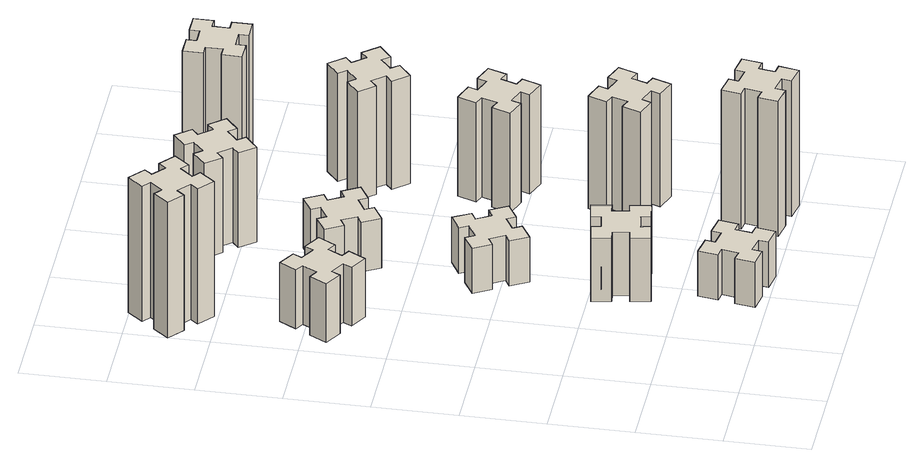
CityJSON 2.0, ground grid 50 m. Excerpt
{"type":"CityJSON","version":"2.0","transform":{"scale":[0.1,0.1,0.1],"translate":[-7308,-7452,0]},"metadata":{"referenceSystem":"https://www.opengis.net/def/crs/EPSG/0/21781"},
"CityObjects":{
"building1":{"type":"Building","attributes":{"class":"1000","function":"1000","usage":"1000","yearOfConstruction":2016,"roofType":"1000","measuredHeight":39,"storeysAboveGround":30,"storeysBelowGround":0},"geometry":[{"type":"Solid","lod":"1","boundaries":[[[[0,1,2,3,4,5,6,7,8,9,10,11,12,13,14,15,16,17,18,19]],[[17,16,20,21]],[[16,15,22,20]],[[15,14,23,22]],[[14,13,24,23]],[[13,12,25,24]],[[12,11,26,25]],[[11,10,27,26]],[[10,9,28,27]],[[9,8,29,28]],[[8,7,30,29]],[[7,6,31,30]],[[6,5,32,31]],[[5,4,33,32]],[[4,3,34,33]],[[3,2,35,34]],[[2,1,36,35]],[[1,0,37,36]],[[0,19,38,37]],[[19,18,39,38]],[[18,17,21,39]],[[24,25,26,27,28,29,30,31,32,33,34,35,36,37,38,39,21,20,22,23]]]]}]},
"building2":{"type":"Building","attributes":{"class":"1000","function":"1000","usage":"1000","yearOfConstruction":2016,"roofType":"1000","measuredHeight":30,"storeysAboveGround":30,"storeysBelowGround":0},"geometry":[{"type":"Solid","lod":"1","boundaries":[[[[40,41,42,43,44,45,46,47,48,49,50,51,52,53,54,55,56,57,58,59]],[[57,56,60,61]],[[56,55,62,60]],[[55,54,63,62]],[[54,53,64,63]],[[53,52,65,64]],[[52,51,66,65]],[[51,50,67,66]],[[50,49,68,67]],[[49,48,69,68]],[[48,47,70,69]],[[47,46,71,70]],[[46,45,72,71]],[[45,44,73,72]],[[44,43,74,73]],[[43,42,75,74]],[[42,41,76,75]],[[41,40,77,76]],[[40,59,78,77]],[[59,58,79,78]],[[58,57,61,79]],[[64,65,66,67,68,69,70,71,72,73,74,75,76,77,78,79,61,60,62,63]]]]}]},
"building3":{"type":"Building","attributes":{"class":"1000","function":"1000","usage":"1000","yearOfConstruction":2016,"roofType":"1000","measuredHeight":90,"storeysAboveGround":30,"storeysBelowGround":0},"geometry":[{"type":"Solid","lod":"1","boundaries":[[[[80,81,82,83,84,85,86,87,88,89,90,91,92,93,94,95,96,97,98,99]],[[97,96,100,101]],[[96,95,102,100]],[[95,94,103,102]],[[94,93,104,103]],[[93,92,105,104]],[[92,91,106,105]],[[91,90,107,106]],[[90,89,108,107]],[[89,88,109,108]],[[88,87,110,109]],[[87,86,111,110]],[[86,85,112,111]],[[85,84,113,112]],[[84,83,114,113]],[[83,82,115,114]],[[82,81,116,115]],[[81,80,117,116]],[[80,99,118,117]],[[99,98,119,118]],[[98,97,101,119]],[[104,105,106,107,108,109,110,111,112,113,114,115,116,117,118,119,101,100,102,103]]]]}]},
"building4":{"type":"Building","attributes":{"class":"1000","function":"1000","usage":"1000","yearOfConstruction":2016,"roofType":"1000","measuredHeight":42,"storeysAboveGround":30,"storeysBelowGround":0},"geometry":[{"type":"Solid","lod":"1","boundaries":[[[[120,121,122,123,124,125,126,127,128,129,130,131,132,133,134,135,136,137,138,139]],[[137,136,140,141]],[[136,135,142,140]],[[135,134,143,142]],[[134,133,144,143]],[[133,132,145,144]],[[132,131,146,145]],[[131,130,147,146]],[[130,129,148,147]],[[129,128,149,148]],[[128,127,150,149]],[[127,126,151,150]],[[126,125,152,151]],[[125,124,153,152]],[[124,123,154,153]],[[123,122,155,154]],[[122,121,156,155]],[[121,120,157,156]],[[120,139,158,157]],[[139,138,159,158]],[[138,137,141,159]],[[144,145,146,147,148,149,150,151,152,153,154,155,156,157,158,159,141,140,142,143]]]]}]},
"building5":{"type":"Building","attributes":{"class":"1000","function":"1000","usage":"1000","yearOfConstruction":2016,"roofType":"1000","measuredHeight":30,"storeysAboveGround":30,"storeysBelowGround":0},"geometry":[{"type":"Solid","lod":"1","boundaries":[[[[160,161,162,163,164,165,166,167,168,169,170,171,172,173,174,175,176,177,178,179]],[[177,176,180,181]],[[176,175,182,180]],[[175,174,183,182]],[[174,173,184,183]],[[173,172,185,184]],[[172,171,186,185]],[[171,170,187,186]],[[170,169,188,187]],[[169,168,189,188]],[[168,167,190,189]],[[167,166,191,190]],[[166,165,192,191]],[[165,164,193,192]],[[164,163,194,193]],[[163,162,195,194]],[[162,161,196,195]],[[161,160,197,196]],[[160,179,198,197]],[[179,178,199,198]],[[178,177,181,199]],[[184,185,186,187,188,189,190,191,192,193,194,195,196,197,198,199,181,180,182,183]]]]}]},
"building6":{"type":"Building","attributes":{"class":"1000","function":"1000","usage":"1000","yearOfConstruction":2016,"roofType":"1000","measuredHeight":33,"storeysAboveGround":30,"storeysBelowGround":0},"geometry":[{"type":"Solid","lod":"1","boundaries":[[[[200,201,202,203,204,205,206,207,208,209,210,211,212,213,214,215,216,217,218,219]],[[217,216,220,221]],[[216,215,222,220]],[[215,214,223,222]],[[214,213,224,223]],[[213,212,225,224]],[[212,211,226,225]],[[211,210,227,226]],[[210,209,228,227]],[[209,208,229,228]],[[208,207,230,229]],[[207,206,231,230]],[[206,205,232,231]],[[205,204,233,232]],[[204,203,234,233]],[[203,202,235,234]],[[202,201,236,235]],[[201,200,237,236]],[[200,219,238,237]],[[219,218,239,238]],[[218,217,221,239]],[[224,225,226,227,228,229,230,231,232,233,234,235,236,237,238,239,221,220,222,223]]]]}]},
"building7":{"type":"Building","attributes":{"class":"1000","function":"1000","usage":"1000","yearOfConstruction":2016,"roofType":"1000","measuredHeight":90,"storeysAboveGround":30,"storeysBelowGround":0},"geometry":[{"type":"Solid","lod":"1","boundaries":[[[[240,241,242,243,244,245,246,247,248,249,250,251,252,253,254,255,256,257,258,259]],[[257,256,260,261]],[[256,255,262,260]],[[255,254,263,262]],[[254,253,264,263]],[[253,252,265,264]],[[252,251,266,265]],[[251,250,267,266]],[[250,249,268,267]],[[249,248,269,268]],[[248,247,270,269]],[[247,246,271,270]],[[246,245,272,271]],[[245,244,273,272]],[[244,243,274,273]],[[243,242,275,274]],[[242,241,276,275]],[[241,240,277,276]],[[240,259,278,277]],[[259,258,279,278]],[[258,257,261,279]],[[264,265,266,267,268,269,270,271,272,273,274,275,276,277,278,279,261,260,262,263]]]]}]},
"building8":{"type":"Building","attributes":{"class":"1000","function":"1000","usage":"1000","yearOfConstruction":2016,"roofType":"1000","measuredHeight":63,"storeysAboveGround":30,"storeysBelowGround":0},"geometry":[{"type":"Solid","lod":"1","boundaries":[[[[280,281,282,283,284,285,286,287,288,289,290,291,292,293,294,295,296,297,298,299]],[[297,296,300,301]],[[296,295,302,300]],[[295,294,303,302]],[[294,293,304,303]],[[293,292,305,304]],[[292,291,306,305]],[[291,290,307,306]],[[290,289,308,307]],[[289,288,309,308]],[[288,287,310,309]],[[287,286,311,310]],[[286,285,312,311]],[[285,284,313,312]],[[284,283,314,313]],[[283,282,315,314]],[[282,281,316,315]],[[281,280,317,316]],[[280,299,318,317]],[[299,298,319,318]],[[298,297,301,319]],[[304,305,306,307,308,309,310,311,312,313,314,315,316,317,318,319,301,300,302,303]]]]}]},
"building9":{"type":"Building","attributes":{"class":"1000","function":"1000","usage":"1000","yearOfConstruction":2016,"roofType":"1000","measuredHeight":75,"storeysAboveGround":30,"storeysBelowGround":0},"geometry":[{"type":"Solid","lod":"1","boundaries":[[[[320,321,322,323,324,325,326,327,328,329,330,331,332,333,334,335,336,337,338,339]],[[337,336,340,341]],[[336,335,342,340]],[[335,334,343,342]],[[334,333,344,343]],[[333,332,345,344]],[[332,331,346,345]],[[331,330,347,346]],[[330,329,348,347]],[[329,328,349,348]],[[328,327,350,349]],[[327,326,351,350]],[[326,325,352,351]],[[325,324,353,352]],[[324,323,354,353]],[[323,322,355,354]],[[322,321,356,355]],[[321,320,357,356]],[[320,339,358,357]],[[339,338,359,358]],[[338,337,341,359]],[[344,345,346,347,348,349,350,351,352,353,354,355,356,357,358,359,341,340,342,343]]]]}]},
"building10":{"type":"Building","attributes":{"class":"1000","function":"1000","usage":"1000","yearOfConstruction":2016,"roofType":"1000","measuredHeight":66,"storeysAboveGround":30,"storeysBelowGround":0},"geometry":[{"type":"Solid","lod":"1","boundaries":[[[[360,361,362,363,364,365,366,367,368,369,370,371,372,373,374,375,376,377,378,379]],[[377,376,380,381]],[[376,375,382,380]],[[375,374,383,382]],[[374,373,384,383]],[[373,372,385,384]],[[372,371,386,385]],[[371,370,387,386]],[[370,369,388,387]],[[369,368,389,388]],[[368,367,390,389]],[[367,366,391,390]],[[366,365,392,391]],[[365,364,393,392]],[[364,363,394,393]],[[363,362,395,394]],[[362,361,396,395]],[[361,360,397,396]],[[360,379,398,397]],[[379,378,399,398]],[[378,377,381,399]],[[384,385,386,387,388,389,390,391,392,393,394,395,396,397,398,399,381,380,382,383]]]]}]},
"building11":{"type":"Building","attributes":{"class":"1000","function":"1000","usage":"1000","yearOfConstruction":2016,"roofType":"1000","measuredHeight":72,"storeysAboveGround":30,"storeysBelowGround":0},"geometry":[{"type":"Solid","lod":"1","boundaries":[[[[400,401,402,403,404,405,406,407,408,409,410,411,412,413,414,415,416,417,418,419]],[[417,416,420,421]],[[416,415,422,420]],[[415,414,423,422]],[[414,413,424,423]],[[413,412,425,424]],[[412,411,426,425]],[[411,410,427,426]],[[410,409,428,427]],[[409,408,429,428]],[[408,407,430,429]],[[407,406,431,430]],[[406,405,432,431]],[[405,404,433,432]],[[404,403,434,433]],[[403,402,435,434]],[[402,401,436,435]],[[401,400,437,436]],[[400,419,438,437]],[[419,418,439,438]],[[418,417,421,439]],[[424,425,426,427,428,429,430,431,432,433,434,435,436,437,438,439,421,420,422,423]]]]}]},
"building12":{"type":"Building","attributes":{"class":"1000","function":"1000","usage":"1000","yearOfConstruction":2016,"roofType":"1000","measuredHeight":90,"storeysAboveGround":30,"storeysBelowGround":0},"geometry":[{"type":"Solid","lod":"1","boundaries":[[[[440,441,442,443,444,445,446,447,448,449,450,451,452,453,454,455,456,457,458,459]],[[457,456,460,461]],[[456,455,462,460]],[[455,454,463,462]],[[454,453,464,463]],[[453,452,465,464]],[[452,451,466,465]],[[451,450,467,466]],[[450,449,468,467]],[[449,448,469,468]],[[448,447,470,469]],[[447,446,471,470]],[[446,445,472,471]],[[445,444,473,472]],[[444,443,474,473]],[[443,442,475,474]],[[442,441,476,475]],[[441,440,477,476]],[[440,459,478,477]],[[459,458,479,478]],[[458,457,461,479]],[[464,465,466,467,468,469,470,471,472,473,474,475,476,477,478,479,461,460,462,463]]]]}]}
},
"vertices":[
[416,2327,0],[466,2414,0],[518,2384,0],[578,2488,0],[474,2548,0],[444,2496,0],[357,2546,0],[387,2598,0],[283,2658,0],[223,2554,0],[275,2524,0],[225,2437,0],[173,2467,0],[113,2363,0],[217,2303,0],[247,2355,0],[334,2305,0],[304,2253,0],[408,2193,0],[468,2297,0],[334,2305,390],[304,2253,390],[247,2355,390],[217,2303,390],[113,2363,390],[173,2467,390],[225,2437,390],[275,2524,390],[223,2554,390],[283,2658,390],[387,2598,390],[357,2546,390],[444,2496,390],[474,2548,390],[578,2488,390],[518,2384,390],[466,2414,390],[416,2327,390],[468,2297,390],[408,2193,390],
[986,274,0],[968,175,0],[909,186,0],[888,67,0],[1007,47,0],[1017,106,0],[1115,88,0],[1105,29,0],[1223,8,0],[1244,127,0],[1185,137,0],[1202,235,0],[1261,225,0],[1282,343,0],[1164,364,0],[1154,305,0],[1055,322,0],[1066,381,0],[947,402,0],[927,284,0],[1055,322,300],[1066,381,300],[1154,305,300],[1164,364,300],[1282,343,300],[1261,225,300],[1202,235,300],[1185,137,300],[1244,127,300],[1223,8,300],[1105,29,300],[1115,88,300],[1017,106,300],[1007,47,300],[888,67,300],[909,186,300],[968,175,300],[986,274,300],[927,284,300],[947,402,300],
[136,3213,0],[213,3149,0],[174,3103,0],[266,3026,0],[343,3118,0],[297,3156,0],[362,3233,0],[408,3194,0],[485,3286,0],[393,3363,0],[354,3317,0],[278,3382,0],[316,3428,0],[224,3505,0],[147,3413,0],[193,3374,0],[129,3298,0],[83,3336,0],[6,3244,0],[98,3167,0],[129,3298,900],[83,3336,900],[193,3374,900],[147,3413,900],[224,3505,900],[316,3428,900],[278,3382,900],[354,3317,900],[393,3363,900],[485,3286,900],[408,3194,900],[362,3233,900],[297,3156,900],[343,3118,900],[266,3026,900],[174,3103,900],[213,3149,900],[136,3213,900],[98,3167,900],[6,3244,900],
[955,728,0],[1054,746,0],[1064,687,0],[1182,707,0],[1161,826,0],[1102,815,0],[1085,914,0],[1144,924,0],[1123,1042,0],[1005,1021,0],[1015,962,0],[917,945,0],[907,1004,0],[788,983,0],[809,865,0],[868,875,0],[886,777,0],[827,767,0],[847,648,0],[966,669,0],[886,777,420],[827,767,420],[868,875,420],[809,865,420],[788,983,420],[907,1004,420],[917,945,420],[1015,962,420],[1005,1021,420],[1123,1042,420],[1144,924,420],[1085,914,420],[1102,815,420],[1161,826,420],[1182,707,420],[1064,687,420],[1054,746,420],[955,728,420],[966,669,420],[847,648,420],
[865,1574,0],[915,1487,0],[863,1457,0],[923,1353,0],[1027,1413,0],[997,1465,0],[1084,1515,0],[1114,1463,0],[1218,1523,0],[1158,1627,0],[1106,1597,0],[1056,1684,0],[1108,1714,0],[1048,1818,0],[944,1758,0],[974,1706,0],[887,1656,0],[857,1708,0],[753,1648,0],[813,1544,0],[887,1656,300],[857,1708,300],[974,1706,300],[944,1758,300],[1048,1818,300],[1108,1714,300],[1056,1684,300],[1106,1597,300],[1158,1627,300],[1218,1523,300],[1114,1463,300],[1084,1515,300],[997,1465,300],[1027,1413,300],[923,1353,300],[863,1457,300],[915,1487,300],[865,1574,300],[813,1544,300],[753,1648,300],
[865,2414,0],[915,2327,0],[863,2297,0],[923,2193,0],[1027,2253,0],[997,2305,0],[1084,2355,0],[1114,2303,0],[1218,2363,0],[1158,2467,0],[1106,2437,0],[1056,2524,0],[1108,2554,0],[1048,2658,0],[944,2598,0],[974,2546,0],[887,2496,0],[857,2548,0],[753,2488,0],[813,2384,0],[887,2496,330],[857,2548,330],[974,2546,330],[944,2598,330],[1048,2658,330],[1108,2554,330],[1056,2524,330],[1106,2437,330],[1158,2467,330],[1218,2363,330],[1114,2303,330],[1084,2355,330],[997,2305,330],[1027,2253,330],[923,2193,330],[863,2297,330],[915,2327,330],[865,2414,330],[813,2384,330],[753,2488,330],
[1894,305,0],[1795,322,0],[1806,381,0],[1687,402,0],[1667,284,0],[1726,274,0],[1708,175,0],[1649,186,0],[1628,67,0],[1747,47,0],[1757,106,0],[1855,88,0],[1845,29,0],[1963,8,0],[1984,127,0],[1925,137,0],[1942,235,0],[2001,225,0],[2022,343,0],[1904,364,0],[1942,235,900],[2001,225,900],[1925,137,900],[1984,127,900],[1963,8,900],[1845,29,900],[1855,88,900],[1757,106,900],[1747,47,900],[1628,67,900],[1649,186,900],[1708,175,900],[1726,274,900],[1667,284,900],[1687,402,900],[1806,381,900],[1795,322,900],[1894,305,900],[1904,364,900],[2022,343,900],
[1202,3198,0],[1137,3274,0],[1183,3313,0],[1106,3405,0],[1014,3328,0],[1053,3282,0],[976,3217,0],[938,3263,0],[846,3186,0],[923,3094,0],[969,3133,0],[1033,3056,0],[987,3018,0],[1064,2926,0],[1156,3003,0],[1118,3049,0],[1194,3113,0],[1233,3067,0],[1325,3144,0],[1248,3236,0],[1194,3113,630],[1233,3067,630],[1118,3049,630],[1156,3003,630],[1064,2926,630],[987,3018,630],[1033,3056,630],[969,3133,630],[923,3094,630],[846,3186,630],[938,3263,630],[976,3217,630],[1053,3282,630],[1014,3328,630],[1106,3405,630],[1183,3313,630],[1137,3274,630],[1202,3198,630],[1248,3236,630],[1325,3144,630],
[1741,859,0],[1835,825,0],[1814,769,0],[1927,727,0],[1968,840,0],[1912,861,0],[1946,955,0],[2002,934,0],[2043,1047,0],[1930,1088,0],[1910,1032,0],[1816,1066,0],[1837,1122,0],[1724,1163,0],[1683,1050,0],[1739,1030,0],[1705,936,0],[1649,957,0],[1607,844,0],[1720,803,0],[1705,936,750],[1649,957,750],[1739,1030,750],[1683,1050,750],[1724,1163,750],[1837,1122,750],[1816,1066,750],[1910,1032,750],[1930,1088,750],[2043,1047,750],[2002,934,750],[1946,955,750],[1912,861,750],[1968,840,750],[1927,727,750],[1814,769,750],[1835,825,750],[1741,859,750],[1720,803,750],[1607,844,750],
[1910,1772,0],[1816,1806,0],[1837,1862,0],[1724,1903,0],[1683,1790,0],[1739,1770,0],[1705,1676,0],[1649,1697,0],[1607,1584,0],[1720,1543,0],[1741,1599,0],[1835,1565,0],[1814,1509,0],[1927,1467,0],[1968,1580,0],[1912,1601,0],[1946,1695,0],[2002,1674,0],[2043,1787,0],[1930,1828,0],[1946,1695,660],[2002,1674,660],[1912,1601,660],[1968,1580,660],[1927,1467,660],[1814,1509,660],[1835,1565,660],[1741,1599,660],[1720,1543,660],[1607,1584,660],[1649,1697,660],[1705,1676,660],[1739,1770,660],[1683,1790,660],[1724,1903,660],[1837,1862,660],[1816,1806,660],[1910,1772,660],[1930,1828,660],[2043,1787,660],
[1709,2393,0],[1773,2316,0],[1727,2278,0],[1804,2186,0],[1896,2263,0],[1858,2309,0],[1934,2373,0],[1973,2327,0],[2065,2404,0],[1988,2496,0],[1942,2458,0],[1877,2534,0],[1923,2573,0],[1846,2665,0],[1754,2588,0],[1793,2542,0],[1716,2477,0],[1678,2523,0],[1586,2446,0],[1663,2354,0],[1716,2477,720],[1678,2523,720],[1793,2542,720],[1754,2588,720],[1846,2665,720],[1923,2573,720],[1877,2534,720],[1942,2458,720],[1988,2496,720],[2065,2404,720],[1973,2327,720],[1934,2373,720],[1858,2309,720],[1896,2263,720],[1804,2186,720],[1727,2278,720],[1773,2316,720],[1709,2393,720],[1663,2354,720],[1586,2446,720],
[1675,3155,0],[1775,3155,0],[1775,3095,0],[1895,3095,0],[1895,3215,0],[1835,3215,0],[1835,3315,0],[1895,3315,0],[1895,3435,0],[1775,3435,0],[1775,3375,0],[1675,3375,0],[1675,3435,0],[1555,3435,0],[1555,3315,0],[1615,3315,0],[1615,3215,0],[1555,3215,0],[1555,3095,0],[1675,3095,0],[1615,3215,900],[1555,3215,900],[1615,3315,900],[1555,3315,900],[1555,3435,900],[1675,3435,900],[1675,3375,900],[1775,3375,900],[1775,3435,900],[1895,3435,900],[1895,3315,900],[1835,3315,900],[1835,3215,900],[1895,3215,900],[1895,3095,900],[1775,3095,900],[1775,3155,900],[1675,3155,900],[1675,3095,900],[1555,3095,900]
]}
